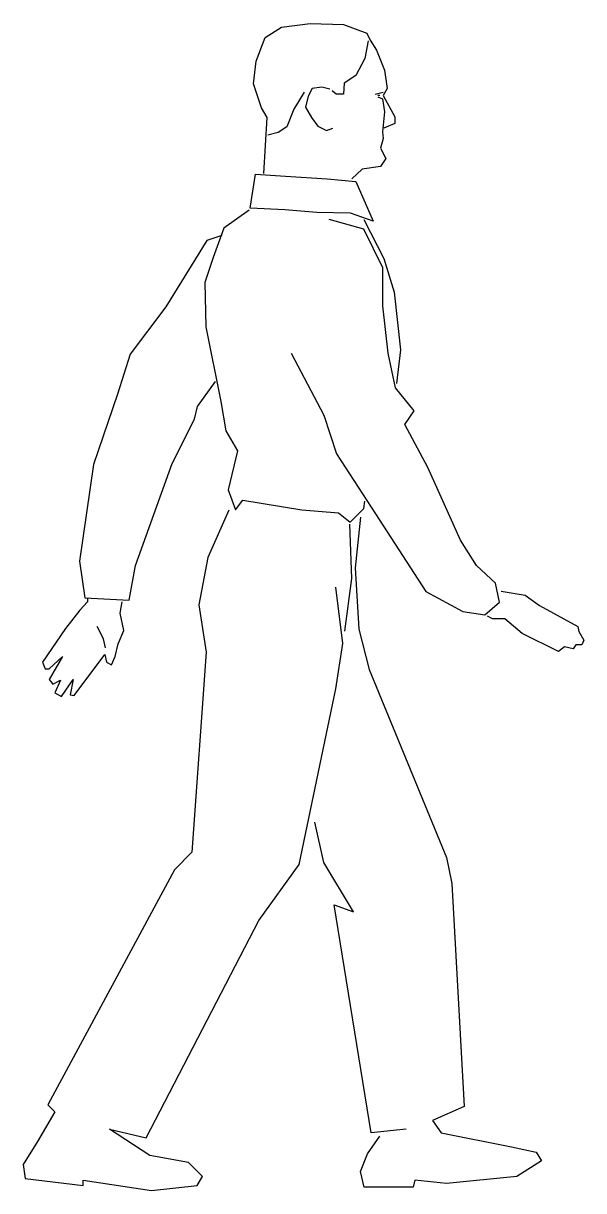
# Model space of a CAD drawing. Header units: millimetres. Extents: x -1621.3 to -1620.4, y 1853.97 to 1855.86.
import ezdxf

# ---------------------------------------------------------------- set-up
doc = ezdxf.new("R2010")
doc.units = ezdxf.units.MM
doc.header["$LTSCALE"] = 10
doc.layers.add('Humanos', color=2, linetype='Continuous')

msp = doc.modelspace()

# ---------------------------------------------------------------- linework, layer by layer
at = {"layer": 'Humanos'}
for p, q in [((-1620.7364, 1855.7453), (-1620.7238, 1855.7484)), ((-1620.7291, 1855.7432), (-1620.7322, 1855.7432))]:
    msp.add_line(p, q, dxfattribs=at)
for points in [[(-1620.9163, 1855.6171), (-1620.911, 1855.7074), (-1620.9205, 1855.7232), (-1620.9331, 1855.7621), (-1620.9289, 1855.7989), (-1620.9142, 1855.8367), (-1620.8879, 1855.8535), (-1620.8416, 1855.8598), (-1620.788, 1855.8577), (-1620.7501, 1855.844), (-1620.7449, 1855.8325), (-1620.7343, 1855.8167), (-1620.7217, 1855.7842), (-1620.7175, 1855.7547), (-1620.7238, 1855.7432), (-1620.7049, 1855.7085), (-1620.7049, 1855.698), (-1620.7228, 1855.6906)], [(-1620.748, 1855.8314), (-1620.7533, 1855.8031), (-1620.768, 1855.7757), (-1620.7869, 1855.7631), (-1620.788, 1855.7453), (-1620.7995, 1855.7453), (-1620.8059, 1855.7505)], [(-1620.8101, 1855.7537), (-1620.8227, 1855.7568), (-1620.8385, 1855.7547), (-1620.8448, 1855.7421), (-1620.849, 1855.7243), (-1620.8395, 1855.7074), (-1620.829, 1855.6938), (-1620.8153, 1855.6864), (-1620.8048, 1855.6906)], [(-1620.8511, 1855.7484), (-1620.8679, 1855.7211), (-1620.8795, 1855.6927), (-1620.8931, 1855.6833), (-1620.91, 1855.6791)], [(-1620.7322, 1855.7411), (-1620.7249, 1855.7379), (-1620.7217, 1855.7169), (-1620.7249, 1855.6843), (-1620.7238, 1855.6738), (-1620.728, 1855.6581), (-1620.7196, 1855.6413), (-1620.728, 1855.6286), (-1620.7575, 1855.6244), (-1620.7743, 1855.6087)], [(-1620.9403, 1855.5579), (-1620.9811, 1855.5291), (-1620.9981, 1855.4815), (-1621.0117, 1855.4408), (-1621.01, 1855.3694), (-1620.9862, 1855.2488), (-1620.9777, 1855.2013), (-1620.959, 1855.169), (-1620.9743, 1855.1062), (-1620.9624, 1855.0739), (-1620.9505, 1855.0892), (-1620.8553, 1855.0739), (-1620.7958, 1855.0688), (-1620.7771, 1855.0535), (-1620.755, 1855.0756), (-1620.7533, 1855.0875)], [(-1620.8723, 1855.327), (-1620.8196, 1855.2268), (-1620.7992, 1855.1639), (-1620.7363, 1855.0671), (-1620.6547, 1854.9415), (-1620.5952, 1854.9092), (-1620.5595, 1854.9041), (-1620.5357, 1854.9245), (-1620.5425, 1854.955), (-1620.5731, 1854.9839), (-1620.5986, 1855.0247), (-1620.6513, 1855.1419), (-1620.6887, 1855.2115), (-1620.6734, 1855.2336), (-1620.704, 1855.2709), (-1620.7159, 1855.327), (-1620.7244, 1855.4034), (-1620.7244, 1855.4645), (-1620.755, 1855.5274), (-1620.8111, 1855.5427)], [(-1620.755, 1855.5427), (-1620.7227, 1855.4798), (-1620.7057, 1855.4255), (-1620.6955, 1855.3321), (-1620.7023, 1855.2777)], [(-1620.9845, 1855.5172), (-1621.0083, 1855.5087), (-1621.0746, 1855.4017), (-1621.1324, 1855.3253), (-1621.1528, 1855.2607), (-1621.1919, 1855.1469), (-1621.214, 1854.9907), (-1621.2055, 1854.9313), (-1621.1341, 1854.9279), (-1621.1239, 1854.9839), (-1621.0644, 1855.1486), (-1621.0287, 1855.22), (-1621.0236, 1855.2404), (-1620.9947, 1855.2811)], [(-1620.973, 1855.0733), (-1621.0071, 1854.9968), (-1621.0213, 1854.9203), (-1621.0099, 1854.8437), (-1621.0326, 1854.5206), (-1621.061, 1854.4922), (-1621.2652, 1854.1124), (-1621.2539, 1854.1011), (-1621.2823, 1854.0529), (-1621.305, 1854.016), (-1621.3021, 1853.9934), (-1621.2085, 1853.982), (-1621.2085, 1853.9905), (-1621.0979, 1853.9735), (-1621.0241, 1853.982), (-1621.0156, 1853.9962), (-1621.0383, 1854.0189), (-1621.1007, 1854.0302), (-1621.166, 1854.0727), (-1621.1064, 1854.0586), (-1620.9248, 1854.41), (-1620.8596, 1854.5008), (-1620.8, 1854.7842), (-1620.7886, 1854.8579), (-1620.8, 1854.9486)], [(-1620.7603, 1855.062), (-1620.7688, 1854.9798), (-1620.7631, 1854.8806), (-1620.7461, 1854.8154), (-1620.6212, 1854.5121), (-1620.6127, 1854.4696), (-1620.5929, 1854.1096), (-1620.6439, 1854.0869), (-1620.6298, 1854.0671), (-1620.5163, 1854.0444), (-1620.4766, 1854.0359), (-1620.468, 1854.0217), (-1620.5078, 1853.9962), (-1620.6212, 1853.9849), (-1620.6723, 1853.9905), (-1620.6751, 1853.9792), (-1620.7546, 1853.9792), (-1620.7603, 1854.0047), (-1620.7489, 1854.033), (-1620.7291, 1854.0614)], [(-1620.7858, 1854.8778), (-1620.7744, 1854.9628), (-1620.7773, 1855.0507)], [(-1621.2014, 1854.9314), (-1621.2014, 1854.9252), (-1621.2138, 1854.9113), (-1621.2371, 1854.8818), (-1621.2743, 1854.8276), (-1621.2696, 1854.8168), (-1621.2634, 1854.8168), (-1621.2417, 1854.8369), (-1621.2634, 1854.7997), (-1621.2572, 1854.792), (-1621.2448, 1854.7982), (-1621.2541, 1854.778), (-1621.2433, 1854.7718), (-1621.2247, 1854.7997), (-1621.2293, 1854.7749), (-1621.2231, 1854.7734), (-1621.1735, 1854.84), (-1621.1704, 1854.8276), (-1621.1627, 1854.823), (-1621.1565, 1854.8369), (-1621.1518, 1854.857), (-1621.1425, 1854.8787), (-1621.1487, 1854.9066), (-1621.1456, 1854.9252)], [(-1620.5332, 1854.9422), (-1620.4944, 1854.936), (-1620.4712, 1854.919), (-1620.4091, 1854.8849), (-1620.4076, 1854.8772), (-1620.3998, 1854.8632), (-1620.4029, 1854.8555), (-1620.4122, 1854.8555), (-1620.4169, 1854.8493), (-1620.4309, 1854.8524), (-1620.4402, 1854.8446), (-1620.4991, 1854.8741), (-1620.527, 1854.8973), (-1620.5471, 1854.8973), (-1620.5549, 1854.902)], [(-1621.172, 1854.8508), (-1621.1755, 1854.8651), (-1621.1859, 1854.8849)], [(-1620.6865, 1854.0727), (-1620.7432, 1854.0671), (-1620.8028, 1854.4356), (-1620.7716, 1854.4242), (-1620.8198, 1854.5036), (-1620.834, 1854.5688)]]:
    msp.add_lwpolyline(points, dxfattribs=at)
msp.add_lwpolyline([(-1620.93, 1855.616), (-1620.8816, 1855.6129), (-1620.8143, 1855.6087), (-1620.768, 1855.6045), (-1620.7396, 1855.5404), (-1620.7764, 1855.553), (-1620.8311, 1855.554), (-1620.8826, 1855.5582), (-1620.9384, 1855.5614)], close=True, dxfattribs=at)

doc.saveas('drawing.dxf')
